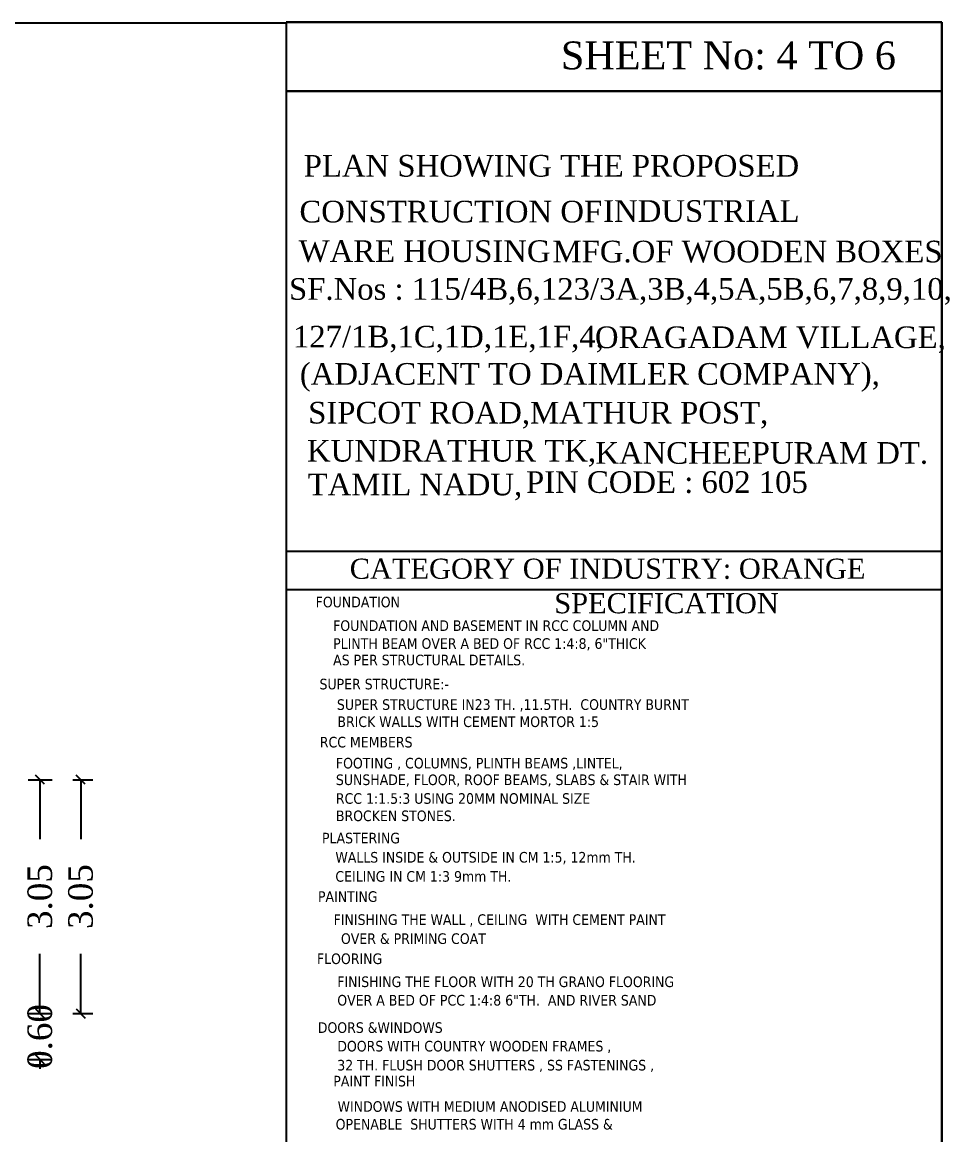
# Model space of a CAD drawing. Header units: metres. Extents: x 31037 to 31490, y -4422 to -3483.
# Drawn here: x 31175.83 to 31187.93, y -4192.21 to -4177.69 of the extents above; entities that cross this region are included whole.
import ezdxf

# ---------------------------------------------------------------- set-up
doc = ezdxf.new("R2010")
doc.units = ezdxf.units.M
doc.header["$LTSCALE"] = 30
doc.header["$MEASUREMENT"] = 0
doc.layers.get('0').update_dxf_attribs({"color": 30, "lineweight": 40})
for name, color, linetype, lineweight in [('DIM', 5, 'Continuous', 25), ('JSC-K-Text 2', 7, 'Continuous', 20), ('JSC-L-Text 3', 7, 'Continuous', 20), ('TEXT', 11, 'Continuous', 30)]:
    doc.layers.add(name, color=color, linetype=linetype, lineweight=lineweight)
doc.layers.add('LE', color=3, linetype='Continuous')
doc.styles.add('DIM', font='times.ttf')
doc.styles.add('JSC-Tahoma', font='tahoma.ttf')
doc.styles.add('RAM', font='dutchi.ttf')
doc.styles.get("Standard").update_dxf_attribs({"font": 'times.ttf', "height": 0.05})

# ---------------------------------------------------------------- blocks, each defined once
blk = doc.blocks.new('_Oblique')
at = {"color": 0, "linetype": 'ByBlock', "lineweight": -2}
blk.add_line((-0.5, -0.5), (0.5, 0.5), dxfattribs=at)

msp = doc.modelspace()

# ---------------------------------------------------------------- linework, layer by layer
at = {"color": 0, "lineweight": 25}
for p, q in [((31187.82866, -4177.69381), (31179.27496, -4177.69381)), ((31187.83003, -4184.59619), (31179.27496, -4184.59619)), ((31187.83003, -4185.09764), (31179.27496, -4185.09764))]:
    msp.add_line(p, q, dxfattribs=at)
at = {"layer": 'DIM', "color": 0, "lineweight": 25}
for p, q in [((31163.49536, -4177.70108), (31179.27496, -4177.70108)), ((31179.27496, -4177.69381), (31179.27496, -4210.7541)), ((31179.27496, -4177.69381), (31187.82866, -4177.69381)), ((31187.82866, -4177.69381), (31179.27496, -4177.69381)), ((31179.27496, -4177.69381), (31179.27496, -4215.36118)), ((31187.82866, -4177.69381), (31187.82866, -4215.34235)), ((31187.82866, -4215.34235), (31187.82866, -4177.69381)), ((31179.27496, -4178.59291), (31187.82866, -4178.59291)), ((31187.82866, -4178.59291), (31179.27496, -4178.59291))]:
    msp.add_line(p, q, dxfattribs=at)
at = {"layer": 'DIM', "color": 4, "lineweight": 25}
for p, q in [((31175.90897, -4187.57524), (31176.22395, -4187.57524)), ((31176.06395, -4187.57524), (31176.06395, -4188.35195)), ((31176.49157, -4187.57524), (31176.75523, -4187.57524)), ((31176.59523, -4187.57524), (31176.59523, -4188.35195)), ((31176.06395, -4190.62524), (31176.06395, -4189.84853)), ((31176.59523, -4190.62524), (31176.59523, -4189.84853)), ((31176.06395, -4190.62524), (31176.06395, -4190.50524)), ((31175.90897, -4190.62524), (31176.22395, -4190.62524)), ((31175.90897, -4190.62524), (31176.22395, -4190.62524)), ((31176.49157, -4190.62524), (31176.75523, -4190.62524)), ((31175.90897, -4191.22524), (31176.22395, -4191.22524)), ((31176.06395, -4191.22524), (31176.06395, -4191.34524))]:
    msp.add_line(p, q, dxfattribs=at)

# ---------------------------------------------------------------- block references
at = {"layer": 'DIM', "color": 4, "lineweight": 25, "xscale": 0.12, "yscale": 0.12, "zscale": 0.12}
for p, rotation in [((31176.06395, -4187.57524), 89.99999999999999), ((31176.59523, -4187.57524), 89.99999999999999), ((31176.06395, -4190.62524), 270), ((31176.06395, -4190.62524), 270), ((31176.59523, -4190.62524), 270), ((31176.06395, -4191.22524), 89.99999999999999)]:
    msp.add_blockref('_Oblique', p, dxfattribs=dict(at, rotation=rotation))

# ---------------------------------------------------------------- texts
at = {"color": 0, "lineweight": 25}
for s, p in [('CATEGORY OF INDUSTRY: ORANGE ', (31180.10415, -4184.95407)), ('SPECIFICATION', (31182.77162, -4185.40407))]:
    msp.add_text(s, height=0.2623825, dxfattribs=at).set_placement(p)
at = {"layer": 'DIM', "lineweight": 25, "char_height": 0.32, "attachment_point": 5, "rotation": 90, "style": 'DIM'}
for s, insert in [('\\A1;3.05', (31176.06395, -4189.10024)), ('\\A1;3.05', (31176.59523, -4189.10024)), ('\\A1;0.60', (31176.06395, -4190.92524))]:
    msp.add_mtext(s, dxfattribs=dict(at, insert=insert))
at = {"layer": 'JSC-K-Text 2', "color": 0, "lineweight": 25, "style": 'JSC-Tahoma'}
for s, p in [('FOUNDATION AND BASEMENT IN RCC COLUMN AND ', (31179.88735, -4185.63458)), ('PLINTH BEAM OVER A BED OF RCC 1:4:8, 6"THICK ', (31179.88735, -4185.86815)), ('AS PER STRUCTURAL DETAILS.', (31179.88735, -4186.08275)), ('SUPER STRUCTURE IN23 TH. ,11.5TH.  COUNTRY BURNT', (31179.93688, -4186.66427)), (' BRICK WALLS WITH CEMENT MORTOR 1:5', (31179.89113, -4186.88815)), ('FOOTING , COLUMNS, PLINTH BEAMS ,LINTEL,', (31179.92369, -4187.42865)), ('SUNSHADE, FLOOR, ROOF BEAMS, SLABS & STAIR WITH', (31179.92369, -4187.64543)), ('RCC 1:1.5:3 USING 20MM NOMINAL SIZE', (31179.92369, -4187.8897)), ('BROCKEN STONES.', (31179.92369, -4188.11583)), ('WALLS INSIDE & OUTSIDE IN CM 1:5, 12mm TH.', (31179.91687, -4188.65664)), ('CEILING IN CM 1:3 9mm TH.', (31179.91687, -4188.90604)), ('FINISHING THE WALL , CEILING  WITH CEMENT PAINT', (31179.89433, -4189.4696)), (' OVER & PRIMING COAT', (31179.93741, -4189.71783)), ('FINISHING THE FLOOR WITH 20 TH GRANO FLOORING', (31179.94175, -4190.28043)), ('OVER A BED OF PCC 1:4:8 6"TH.  AND RIVER SAND', (31179.94175, -4190.52175)), ('DOORS WITH COUNTRY WOODEN FRAMES ,', (31179.94175, -4191.12072)), (' 32 TH. FLUSH DOOR SHUTTERS , SS FASTENINGS ,', (31179.88941, -4191.36862)), ('PAINT FINISH', (31179.88941, -4191.57686)), ('WINDOWS WITH MEDIUM ANODISED ALUMINIUM ', (31179.94619, -4191.90799)), ('OPENABLE  SHUTTERS WITH 4 mm GLASS & ', (31179.92057, -4192.13917))]:
    msp.add_text(s, height=0.1382876, dxfattribs=at).set_placement(p)
at = {"layer": 'JSC-L-Text 3', "color": 0, "lineweight": 25, "style": 'JSC-Tahoma'}
for s, height, p in [('FOUNDATION', 0.138288, (31179.6597, -4185.32653)), ('SUPER STRUCTURE:-', 0.1382876, (31179.70968, -4186.39693)), ('RCC MEMBERS', 0.1382876, (31179.71355, -4187.15459)), ('PLASTERING', 0.138288, (31179.7424, -4188.40593)), ('PAINTING', 0.138288, (31179.68943, -4189.16925)), (' FLOORING', 0.138288, (31179.62434, -4189.98008)), ('DOORS &WINDOWS', 0.1382876, (31179.68752, -4190.87852))]:
    msp.add_text(s, height=height, dxfattribs=at).set_placement(p)
at = {"layer": 'LE', "color": 0, "linetype": 'ByBlock', "lineweight": 25, "style": 'RAM'}
msp.add_text('SHEET No: 4 TO 6', height=0.3642056, dxfattribs=at).set_placement((31182.8581, -4178.30827, 0.12473))
at = {"layer": 'TEXT', "color": 0, "lineweight": 25}
for s, p in [('PLAN SHOWING THE PROPOSED ', (31179.50381, -4179.70799)), ('PLAN SHOWING THE PROPOSED ', (31179.50381, -4179.70799)), ('PLAN SHOWING THE PROPOSED ', (31179.50381, -4179.70799)), ('PLAN SHOWING THE PROPOSED ', (31179.50381, -4179.70799)), ('CONSTRUCTION OF ', (31179.44784, -4180.30523)), ('CONSTRUCTION OF ', (31179.44784, -4180.30523)), ('CONSTRUCTION OF ', (31179.44784, -4180.30523)), ('CONSTRUCTION OF ', (31179.44784, -4180.30523)), ('INDUSTRIAL  ', (31183.41006, -4180.29763)), ('WARE HOUSING  ', (31179.43873, -4180.82114)), ('WARE HOUSING  ', (31179.43873, -4180.82114)), ('MFG.OF WOODEN BOXES', (31182.74913, -4180.82628)), ('MFG.OF WOODEN BOXES', (31182.74913, -4180.82628)), ('SF.Nos : 115/4B,6,123/3A,3B,4,5A,5B,6,7,8,9,10,', (31179.31186, -4181.3144)), ('127/1B,1C,1D,1E,1F,4,', (31179.36262, -4181.93664)), ('ORAGADAM VILLAGE,', (31183.30206, -4181.94446)), ('(ADJACENT TO DAIMLER COMPANY),', (31179.45368, -4182.42258)), ('(ADJACENT TO DAIMLER COMPANY),', (31179.45368, -4182.42258)), ('SIPCOT ROAD,MATHUR POST,', (31179.56229, -4182.92876)), ('SIPCOT ROAD,MATHUR POST,', (31179.56229, -4182.92876)), ('KUNDRATHUR TK,', (31179.54626, -4183.42564)), ('KUNDRATHUR TK,', (31179.54626, -4183.42564)), ('KANCHEEPURAM DT.', (31183.30741, -4183.45376)), ('KANCHEEPURAM DT.', (31183.30741, -4183.45376)), ('TAMIL NADU,', (31179.55567, -4183.86547)), ('TAMIL NADU,', (31179.55567, -4183.86547)), ('PIN CODE : 602 105', (31182.40319, -4183.83371)), ('PIN CODE : 602 105', (31182.40319, -4183.83371))]:
    msp.add_text(s, height=0.2826064, dxfattribs=at).set_placement(p)

doc.saveas('drawing.dxf')
